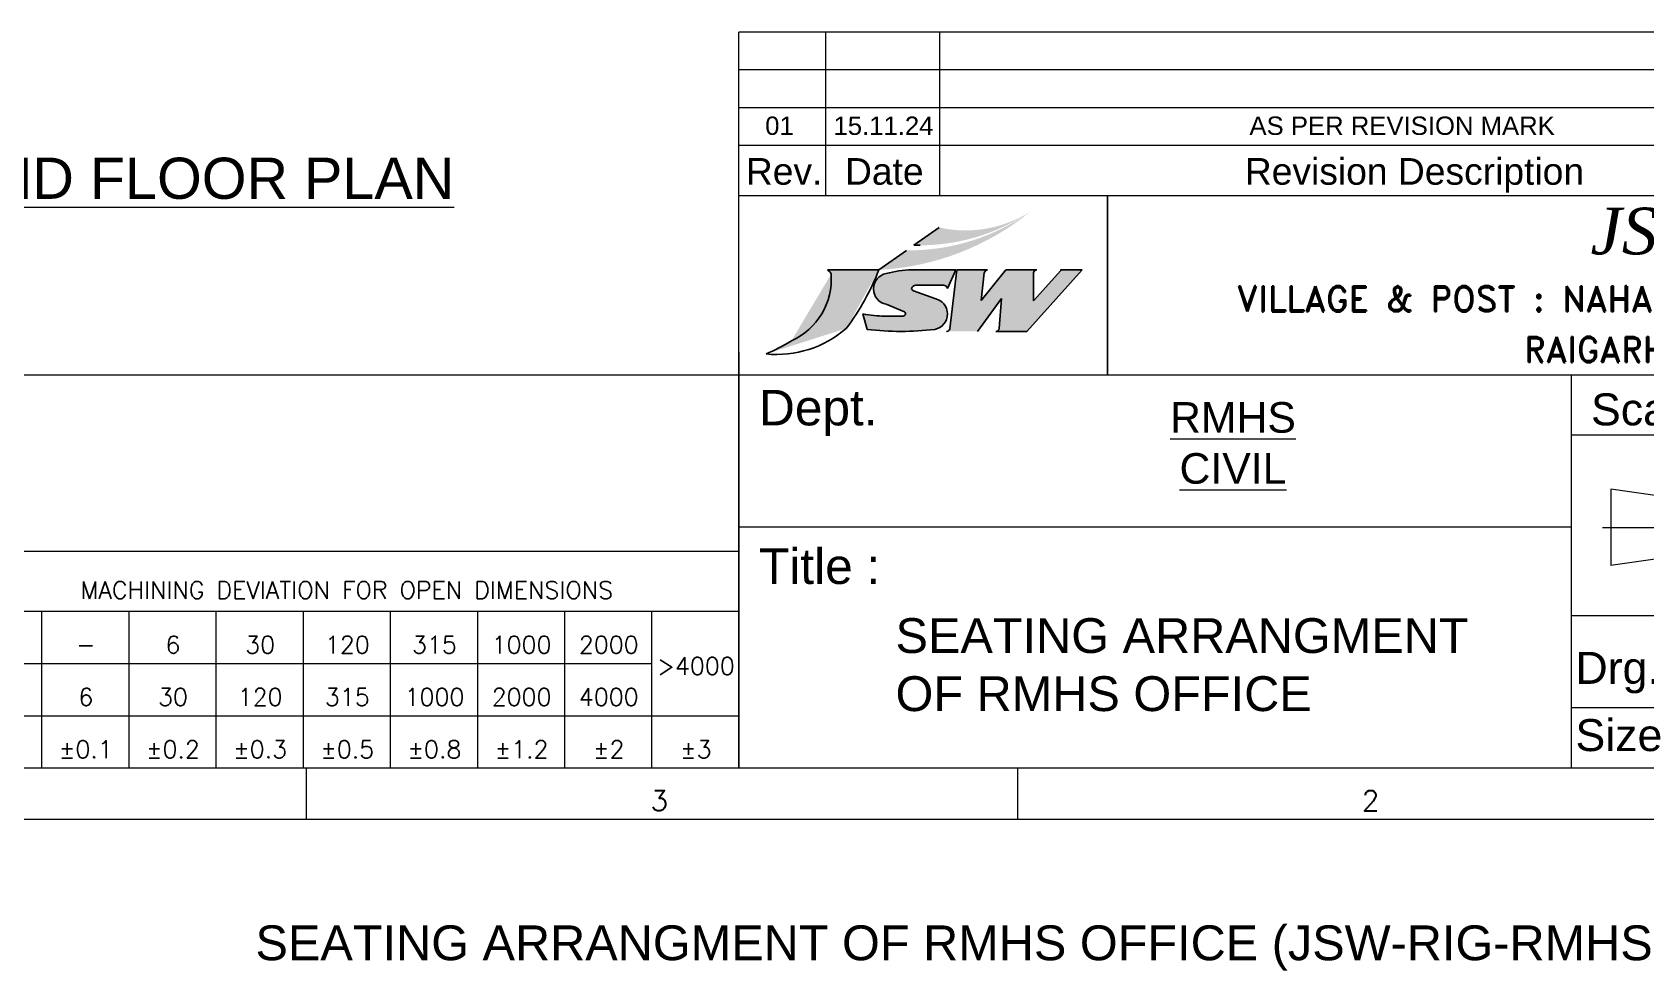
# Model space of a CAD drawing. Header units: millimetres. Extents: x 131588 to 171225, y -200198 to -177978.
# Drawn here: x 144237 to 155209, y -200198 to -193818 of the extents above; entities that cross this region are included whole.
import ezdxf
from ezdxf.enums import TextEntityAlignment as Align

# ---------------------------------------------------------------- set-up
doc = ezdxf.new("R2010")
doc.units = ezdxf.units.MM
doc.header["$MEASUREMENT"] = 0
doc.linetypes.add('0', pattern=[0])
doc.layers.add('A', color=1, linetype='Continuous')
doc.layers.add('Block', color=5, linetype='Continuous')
for name, color, linetype, lineweight in [('DIM', 7, 'Continuous', 20), ('DIMLINE', 10, 'Continuous', 18), ('TEXT-1', 7, 'Continuous', 20)]:
    doc.layers.add(name, color=color, linetype=linetype, lineweight=lineweight)
doc.styles.add('ROMANS', font='romans.shx')
doc.styles.add('SIMPLEX', font='simplex', dxfattribs={"height": 5})
doc.styles.get("Standard").update_dxf_attribs({"font": ''})
doc.styles.get('Standard').set_extended_font_data('Arial')

# ---------------------------------------------------------------- blocks, each defined once
blk = doc.blocks.new('A4 SHEET')
at = {"layer": 'A'}
h = blk.add_hatch(color=20, dxfattribs=at)
h.paths.add_polyline_path([(14678.24747648844, 167.6186884325925), (14666.1527202829, 159.1498489645674, 0.1594499100023114), (14732.12052245482, 184.5563673686338, -0.1578879535874521)])
h.paths.add_polyline_path([(14732.12052245474, 184.5563673686338, -0.1997930911319381), (14692.45069547321, 177.5638894323856), (14681.43030706881, 169.8473303978462, 0.1559101654239465)], flags=17)
h = blk.add_hatch(color=5, dxfattribs=at)
edge = h.paths.add_edge_path()
edge.add_line((14666.1527202829, 159.1498489645564), (14643.86630063018, 159.1498489645564))
edge.add_line((14643.86630063018, 159.1498489645564), (14644.95890515781, 158.168522720207))
edge.add_arc((14644.06539096538, 157.1736877632939), 1.337185179162159, 4.104224644036208, 48.071302152681994, ccw=False)
edge.add_arc((14615.96996215408, 155.1577001427904), 29.50484972878219, -65.67657767164849, 4.104224644036094, ccw=False)
edge.add_arc((14578.15320039698, 211.6821238602133), 97.23279876775689, 293.6272292460717, 300.9249796425983, ccw=False)
edge.add_arc((14621.57988097737, 168.8223892643291), 46.43668257012277, 264.4919116741887, 310.837612878205)
edge.add_arc((14569.31395452185, 196.4938438317149), 103.7897899927983, 322.7635006446006, 338.9118326662722)
edge = h.paths.add_edge_path(flags=16)
edge.add_arc((14615.96996215408, 155.1577001427904), 29.50484972878219, 294.3234223283515, 364.1042246440361)
edge = h.paths.add_edge_path(flags=16)
edge.add_arc((14644.06539096538, 157.1736877632939), 1.337185179162159, 4.104224644036134, 48.07130215268199)
edge = h.paths.add_edge_path(flags=16)
edge.add_line((14644.95890515781, 158.168522720207), (14643.86630063018, 159.1498489645564))
edge = h.paths.add_edge_path(flags=16)
edge.add_line((14666.1527202829, 159.1498489645564), (14643.86630063018, 159.1498489645564))
edge = h.paths.add_edge_path(flags=16)
edge.add_arc((14578.15320039698, 211.6821238602133), 97.23279876775689, 293.6272292460717, 300.9249796425983)
edge = h.paths.add_edge_path(flags=17)
edge.add_arc((14621.57988097737, 168.8223892643291), 46.43668257012277, 264.4919116741887, 310.837612878205)
edge = h.paths.add_edge_path(flags=0)
edge.add_arc((14569.31395452185, 196.4938438317149), 103.7897899927983, 322.7635006446006, 338.9118326662722)
edge = h.paths.add_edge_path(flags=16)
edge.add_arc((14569.31395452185, 196.4938438317149), 103.7897899927983, 322.7635006446006, 338.9118326662722)
edge = h.paths.add_edge_path(flags=16)
edge.add_arc((14569.31395452185, 196.4938438317149), 103.7897899927983, 322.7635006446006, 338.9118326662722)
edge = h.paths.add_edge_path(flags=17)
edge.add_arc((14569.31395452185, 196.4938438317149), 103.7897899927983, 322.7635006446006, 338.9118326662722)
edge.add_arc((14569.31395452185, 196.4938438317149), 103.7897899927983, 322.7635006446007, 338.9118326662723, ccw=False)
edge.add_arc((14569.31395452185, 196.4938438317149), 103.7897899927983, 322.7635006446006, 338.9118326662722)
edge.add_arc((14569.31395452185, 196.4938438317149), 103.7897899927983, 322.7635006446007, 338.9118326662723, ccw=False)
edge.add_arc((14569.31395452185, 196.4938438317149), 103.7897899927983, 322.7635006446006, 338.9118326662722)
edge.add_arc((14569.31395452185, 196.4938438317149), 103.7897899927983, 322.7635006446007, 338.9118326662723, ccw=False)
edge.add_arc((14578.15320039698, 211.6821238602133), 97.23279876775689, 306.6427576588898, 306.7198108120598)
for points in [[(14669.3704333313, 157.5679814174837, 0.8333333333444721), (14669.3704333313, 144.1961296258305), (14677.0079885627, 141.0188562569583, -0.9288653101266444), (14676.64985137538, 139.0920712771403), (14668.8480426716, 139.0920712771403, -0.0549581620880972), (14659.24393019046, 139.9835280632469), (14661.02684376264, 133.2976021674331, 0.0610877520676023), (14690.44491770427, 133.2976021674331, 0.8333333333315986), (14690.44491770427, 146.6694539590462), (14681.86847328683, 149.8094275091935, -0.2999283926640094), (14680.41602886061, 151.1267378896082, -0.3525259179916429), (14682.20608446911, 152.4639230687535), (14694.226467009, 152.4639230687535, -0.3525259179918762), (14696.01652261749, 151.1267378896082), (14699.58234976183, 159.1498489645674), (14680.41602886061, 159.1498489645674, 0.0628834967502609)], [(14711.9534237801, 157.5123477945235, -0.3631592945280379), (14713.39992994667, 159.1498489645674), (14700.02807815507, 159.1498489645674), (14697.05587298752, 133.5888845247464, -0.3807008418703366), (14695.7276370803, 132.4061453813101), (14709.03409791802, 132.4061453813101), (14719.50353226651, 146.6694539590462), (14718.4903144191, 133.6396618274521, -0.3916618534060455), (14717.15715388966, 132.4061453813101), (14730.42906078458, 132.4061453813101), (14754.54353729036, 159.1498489645674), (14745.54099022557, 159.1498489645674), (14745.24421451323, 158.8207154801275, -0.0382459177341485), (14745.22123181826, 158.7952269573361), (14733.45770763396, 145.7491131923525), (14733.45770763396, 157.8126637854075, -0.4142135623730951), (14734.79489281323, 159.1498489645674), (14721.42304102146, 159.1498489645674), (14710.58896440547, 145.7779971729542)]]:
    blk.add_hatch(color=5, dxfattribs=at).paths.add_polyline_path(points)
at = {"layer": 'A', "color": 20}
for p, q in [((14681.43030706907, 169.8473303978353), (14692.45069547321, 177.5638894323347)), ((14681.43030706907, 169.8473303978353), (14684.0722000429, 169.8473303978353)), ((14666.1527202829, 159.1498489645564), (14678.24747648844, 167.618688432558))]:
    blk.add_line(p, q, dxfattribs=at)
at = {"layer": 'A', "color": 5}
for p, q in [((14666.1527202829, 159.1498489645564), (14643.86630063018, 159.1498489645564)), ((14644.95890515781, 158.168522720207), (14643.86630063018, 159.1498489645564)), ((14680.41602886061, 159.1498489645564), (14699.58234976183, 159.1498489645564)), ((14696.01652261749, 151.1267378895427), (14699.58234976183, 159.1498489645564)), ((14697.05587298752, 133.5888845247064), (14700.02807815499, 159.1498489645564)), ((14700.02807815499, 159.1498489645564), (14713.39992994667, 159.1498489645564)), ((14721.42304102146, 159.1498489645564), (14710.58896440547, 145.7779971728851)), ((14710.58896440547, 145.7779971728851), (14711.98834424417, 157.8126637853675)), ((14721.42304102146, 159.1498489645564), (14734.79489281332, 159.1498489645564)), ((14730.42906078458, 132.4061453812756), (14754.54353729036, 159.1498489645564)), ((14733.45770763396, 145.7491131923452), (14745.24421451323, 158.8207154800875)), ((14733.45770763396, 157.8126637853675), (14733.45770763396, 145.7491131923452)), ((14745.1832410362, 159.1498489645564), (14754.54353729036, 159.1498489645564)), ((14690.44491770427, 146.6694539590098), (14681.21331277935, 150.0492922554695)), ((14682.07690976211, 152.4639230687171), (14694.35564171567, 152.4639230687171)), ((14669.3704333313, 144.1961296257796), (14677.25529409593, 140.9159755233122)), ((14709.03409791802, 132.4061453812756), (14719.50353226651, 146.6694539590098)), ((14719.50353226651, 146.6694539590098), (14718.4903144191, 133.6396618274157)), ((14661.02684376264, 133.2976021673931), (14659.24393019046, 139.9835280631924)), ((14667.32975581347, 139.0920712771003), (14676.64985137538, 139.0920712771003)), ((14695.57215043143, 132.4061453812756), (14695.7276370803, 132.4061453812756)), ((14717.05720899307, 132.4061453812756), (14730.42906078458, 132.4061453812756))]:
    blk.add_line(p, q, dxfattribs=at)
for centre, radius, start, end in [((14615.96996215408, 155.1577001427904), 29.50484972878219, 294.3234223283515, 4.104224644036134), ((14644.06539096538, 157.1736877632939), 1.337185179162159, 4.104224644036134, 48.07130215268199), ((14569.31395452185, 196.4938438317149), 103.7897899927983, 322.7635006446006, 338.9118326662722), ((14670.59618641227, 150.8820555215789), 6.797357994074318, 100.3888578174471, 259.611142182553), ((14681.15724469116, 114.6196269758075), 44.53639041585578, 90.9536134211115, 105.3464978158963), ((14713.65526937414, 157.4666470269003), 1.702459099681034, 98.62592451213943, 168.2732019564903), ((14734.79489281332, 157.8126637853675), 1.337185179162159, 90, 180), ((14745.06635744, 158.9579811965923), 0.2246664537286355, 313.5788742822557, 58.65071661439916), ((14682.1414971157, 150.6836410814103), 1.781453193484905, 87.9222614636747, 165.5977614513059), ((14682.1414971157, 151.5698346977151), 1.781453193484905, 194.4022385486941, 238.5988671725743), ((14694.29105436237, 150.6836410814103), 1.781453193484905, 14.40223854869411, 92.07773853632531), ((14676.75776522476, 140.06868950848), 0.9825622467298737, 263.6945405336991, 75.24631712198847), ((14689.21916462339, 139.9835280631924), 6.797357994074318, 280.388857817447, 79.61114218255294), ((14621.57988097737, 168.8223892643291), 46.43668257012277, 264.4919116741887, 310.837612878205), ((14578.15320039698, 211.6821238602133), 97.23279876775689, 306.6427576588898, 306.7198108120598), ((14668.08889924255, 183.0941335248899), 44.00861030305783, 258.4055698249119, 270.9883945793378), ((14675.73588073333, 253.241016057058), 120.84195589327, 263.0085473183591, 276.9914526816409), ((14695.7276370803, 133.7433305604645), 1.337185179162159, 270, 353.3674853852004), ((14717.15715388966, 133.7433305604645), 1.337185179162159, 270, 355.5535349067848), ((14578.15320039698, 211.6821238602133), 97.23279876775689, 293.6272292460717, 300.9249796425983)]:
    blk.add_arc(centre, radius, start, end, dxfattribs=at)
at = {"layer": 'Block', "color": 0, "linetype": '0'}
blk.add_line((14765.57709800883, 113.4583559746388), (14765.57709800883, 191.3917118019417), dxfattribs=at)
at = {"layer": 'DIM'}
for p, q in [((15322.96949942958, 262.4406375186772), (14605.26429547143, 262.4406375186772)), ((14643.11287795296, 191.3917118019599), (14643.11287795296, 262.4406375186772)), ((14692.62613794159, 191.3917118019599), (14692.62613794159, 262.4406375186772)), ((15322.96949942958, 246.0471864539104), (14605.26429547143, 246.0471864539104)), ((15322.96949942958, 229.653735389129), (14605.26429547143, 229.653735389129)), ((15322.96949942958, 213.2602843243658), (14605.26429547143, 213.2602843243658)), ((15322.96949942958, 191.3917118019599), (14605.26429547143, 191.3917118019599)), ((14605.26429547143, 123.3475031783892), (14605.26429547143, -57.45805830365862)), ((14605.26429547143, 113.4583559746388), (13509.2200436861, 113.4583559746388)), ((14605.26429547143, 113.458355983832), (13509.22004368582, 113.458355983832)), ((14967.32549634704, 113.4583559746388), (14605.26429547143, 113.4583559746388)), ((14967.32549634704, -57.45805830365862), (14967.32549634704, 113.4583559746388)), ((15135.94600733973, 113.4583559746388), (14967.32549634704, 113.4583559746388)), ((15322.96949942958, 87.28103053250925), (14967.32549634704, 87.28103053250925)), ((14984.33772046341, 63.80807482103046), (14984.33772046341, 30.59965245768763)), ((15021.1757873041, 58.50528791251418), (14984.33772046341, 63.80807482103046)), ((14967.32549634704, 47.37302073644241), (14605.26429547143, 47.37302073644241)), ((14980.81673903333, 47.20386363935177), (15082.67778084626, 47.20386363935177)), ((14605.26429547143, 36.79834018674956), (13509.2200436861, 36.79834018674956)), ((15021.1757873041, 35.90243936619663), (14984.33772046341, 30.59965245768763)), ((14264.25598772581, 10.74360324545705), (14605.26429547143, 10.74360324545705)), ((14302.14579969741, 10.74360324545705), (14302.14579969741, -57.45805830365862)), ((14340.03561166916, 10.74360324545705), (14340.03561166916, -57.45805830365862)), ((14377.92542364091, 10.74360324545705), (14377.92542364091, -57.45805830365862)), ((14415.8152356128, 10.74360324545705), (14415.8152356128, -57.45805830365862)), ((14453.7050475844, 10.74360324545705), (14453.7050475844, -57.45805830365862)), ((14491.59485955618, 10.74360324545705), (14491.59485955618, -57.45805830365862)), ((14529.48467152793, 10.74360324545705), (14529.48467152793, -57.45805830365862)), ((14567.37448349968, 10.74360324545705), (14567.37448349968, -57.45805830365862)), ((15322.96949942958, 8.749054206098663), (14967.32549634704, 8.749054206098663)), ((14264.25598772581, -11.99028393760091), (14567.37448349968, -11.99028393760091)), ((14264.25598772581, -34.72417112064795), (14605.26429547143, -34.72417112064795)), ((15322.96949942958, -31.28073286153085), (14967.32549634704, -31.28073286153085)), ((15322.96949942975, -57.45805830335667), (13509.22004368585, -57.45805830335667)), ((14417.19936927752, -57.45805830335667), (14417.19936927752, -79.5500126972911)), ((14726.48673079286, -57.45805829869641), (14726.48673079286, -79.55001269266359)), ((13489.33728473133, -79.5500126972911), (15345.06145382365, -79.5500126972911))]:
    blk.add_line(p, q, dxfattribs=at)
blk.add_lwpolyline([(15322.96949942958, 177.9216353546653), (15322.96949942958, -57.45805830365862), (14605.26429547143, -57.45805830365862), (14605.26429547143, 262.4406375139915)], dxfattribs=at)
for s, height, p in [('Rev.', 11.5841213433405, (14608.3582189091, 196.1747945257521)), ('Date', 11.5841213433405, (14651.43721574091, 196.1747945257521)), ('Revision Description', 11.5841213433405, (14825.28220316174, 196.1747945257521)), ('Dept.', 15.4454951244524, (14614.06091397547, 91.56262843548029)), ('Scale : NTS', 13.90094561200716, (14975.77782402814, 91.56262843548029)), ('Title :', 15.4454951244524, (14614.06091397547, 22.62012376136772)), ('Drg. N0.', 13.90094561200716, (14969.02423134007, -20.79304860183402)), ('Size', 13.90094561200716, (14969.02423134007, -50.01667553046718))]:
    blk.add_text(s, height=height, dxfattribs=at).set_placement(p)
for s, style, p in [('MACHINING DEVIATION FOR OPEN DIMENSIONS', 'ROMANS', (14434.87176498474, 13.90684177589719)), ('6', 'SIMPLEX', (14359.28029805841, -9.850331770099729)), ('30', 'SIMPLEX', (14397.17011003013, -9.850331770099729)), ('120', 'SIMPLEX', (14435.05992200191, -9.850331770099729)), ('315', 'SIMPLEX', (14472.94973397366, -9.850331770099729)), ('1000', 'SIMPLEX', (14510.83954594541, -9.850331770099729)), ('2000', 'SIMPLEX', (14548.72935791716, -9.850331770099729)), ('-', 'SIMPLEX', (14321.39048608666, -9.850331770099729)), ('>4000', 'SIMPLEX', (14586.61916988891, -19.11021155093113)), ('6', 'SIMPLEX', (14321.39048608666, -32.58421895317224)), ('30', 'SIMPLEX', (14359.28029805841, -32.58421895317224)), ('120', 'SIMPLEX', (14397.17011003013, -32.58421895317224)), ('315', 'SIMPLEX', (14435.05992200191, -32.58421895317224)), ('1000', 'SIMPLEX', (14472.94973397366, -32.58421895317224)), ('2000', 'SIMPLEX', (14510.83954594541, -32.58421895317224)), ('4000', 'SIMPLEX', (14548.72935791716, -32.58421895317224)), ('%%p0.1', 'SIMPLEX', (14321.39048608666, -55.31810613619746)), ('%%p0.2', 'SIMPLEX', (14359.28029805841, -55.31810613619746)), ('%%p0.3', 'SIMPLEX', (14397.17011003013, -55.31810613619746)), ('%%p0.5', 'SIMPLEX', (14435.05992200191, -55.31810613619746)), ('%%p0.8', 'SIMPLEX', (14472.94973397366, -55.31810613619746)), ('%%p1.2', 'SIMPLEX', (14510.83954594541, -55.31810613619746)), ('%%p2', 'SIMPLEX', (14548.72935791716, -55.31810613619746)), ('%%p3', 'SIMPLEX', (14586.61916988891, -55.31810613619746))]:
    blk.add_text(s, height=7.577962394347815, dxfattribs=dict(at, style=style)).set_placement(p, align=Align.BOTTOM_CENTER)
at = {"layer": 'DIM', "style": 'ROMANS'}
for s, height, p in [('3', 8.83678175758233, (14566.89531825553, -78.63311705892556)), ('2', 8.836781757583253, (14876.18267977093, -78.63311705428714))]:
    blk.add_text(s, height=height, dxfattribs=at).set_placement(p, align=Align.BOTTOM_LEFT)
at = {"layer": 'DIMLINE', "attachment_point": 1}
for s, insert, char_height, width in [('{\\fRomantic|b0|i1|c2|p2;JSW\\fRomantic|b0|i0|c2|p2; \\fRomantic|b0|i1|c2|p2;Steel Ltd.}', (14975.55513502571, 186.2153294111322), 20.30674595808055, 204.2495600878566), ('{\\Fromand|c0; VILLAGE & POST : NAHARPALI ,  TEHSIL  : KHARSIA}', (14814.16621945712, 152.0240755270461), 10.93440166973568, 471.047208581177), ('{\\Fromand|c0; RAIGARH  - 496661}', (14939.16845743242, 130.0237336602404), 10.93440166973568, 471.047208581177)]:
    blk.add_mtext(s, dxfattribs=dict(at, insert=insert, char_height=char_height, width=width))

msp = doc.modelspace()

# ---------------------------------------------------------------- block references
at = {"layer": 'DIMLINE', "xscale": 15.64053501541963, "yscale": 15.64053501541963, "zscale": 15.64053501541963}
msp.add_blockref('A4 SHEET', (-79392.72802240751, -197922.67523226), dxfattribs=at)

# ---------------------------------------------------------------- texts
at = {"layer": 'DIMLINE', "insert": (145754.923132092, -199890.1730763164), "char_height": 236.8265445117957, "width": 12075.72365173789, "attachment_point": 1}
msp.add_mtext('SEATING ARRANGMENT OF RMHS OFFICE (JSW-RIG-RMHS-SA-C-821) R1', dxfattribs=at)
at = {"layer": 'TEXT-1'}
for s, insert, char_height, width, attachment_point in [('\\pxqc;01', (149448.0652915722, -194390.7263603223), 125, 259.856070941337, 3), ('\\pxqc;15.11.24', (150155.2438717598, -194390.7263603223), 125, 259.856070941337, 3), ('\\pxqc;AS PER REVISION MARK', (154590.8276496287, -194390.7263603223), 125, 2077.477830832197, 3), ('SEATING ARRANGMENT OF RMHS OFFICE', (150107.3625291689, -197801.3606536174), 236.8265445117957, 4240.073165137903, 1)]:
    msp.add_mtext(s, dxfattribs=dict(at, insert=insert, char_height=char_height, width=width, attachment_point=attachment_point))
at = {"layer": 'TEXT-1', "attachment_point": 1}
for s, insert, char_height in [('\\pxqc;{\\LGROUND FLOOR PLAN}', (142782.2824819574, -194670.4038970674), 280), ('\\pxqc;{\\LRMHS\\PCIVIL}', (151974.0402600805, -196332.3340763527), 208.0748712531802)]:
    msp.add_mtext(s, dxfattribs=dict(at, insert=insert, char_height=char_height))

doc.saveas('drawing.dxf')
